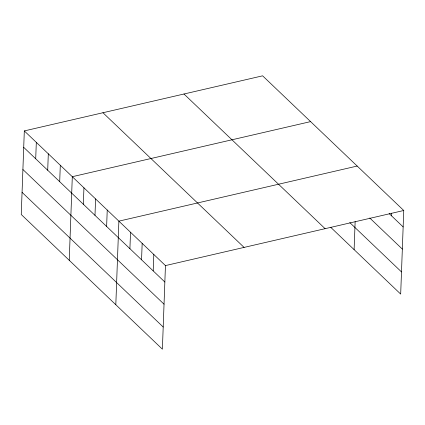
<?xml version="1.0" encoding="UTF-8"?>
<svg xmlns="http://www.w3.org/2000/svg" width="425" height="425" viewBox="0 0 425 425"><rect width="100%" height="100%" fill="white"/><g stroke="black" fill="none" stroke-linecap="round" stroke-linejoin="round"><path stroke-width="0.64" d="M24.315 130.916L21.25 214.503L162.387 349.175L165.452 265.588L24.315 130.916L262.613 75.825L403.75 210.497L400.685 294.084L330.825 227.417M35.711 158.796L36.311 142.364M47.706 170.239L48.307 153.813M59.702 181.688L60.302 165.261M69.238 260.291L72.303 176.704L310.601 121.614M83.343 204.244L83.943 187.818M94.988 215.358L95.588 198.927M106.632 226.467L107.233 210.04M115.812 304.736L118.878 221.149L357.175 166.053M129.917 248.689L130.518 232.257M141.562 259.797L142.163 243.371M153.207 270.911L153.808 254.479M354.11 249.64L355.141 221.606M391.505 215.815L391.6 213.185M165.452 265.588L403.75 210.497M389.172 213.594L403.15 226.923M369.734 217.977L402.337 249.087M349.802 222.588L401.498 271.92M183.977 94.005L325.109 228.677M102.951 112.737L244.088 247.408M23.715 147.347L164.847 282.019M22.902 169.511L164.034 304.183M22.063 192.344L163.2 327.016"/></g></svg>
